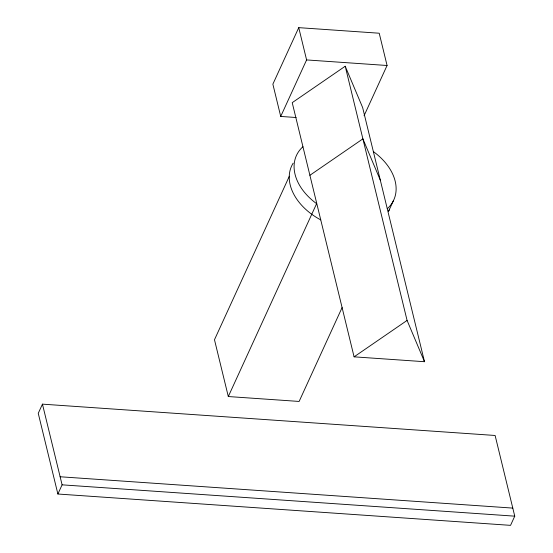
<?xml version="1.0" encoding="UTF-8"?>
<svg xmlns="http://www.w3.org/2000/svg" width="553" height="553" viewBox="0 0 553 553"><rect width="100%" height="100%" fill="white"/><g stroke="black" fill="none" stroke-linecap="round" stroke-linejoin="round"><path stroke-width="0.83" d="M42.45 404.146L38.247 413.326L57.885 494.016L510.55 525.35L514.753 516.163L495.115 435.474L42.45 404.146L62.095 484.836L57.885 494.016M364.074 115.736L387.072 65.496L379.22 33.221L298.744 27.65L272.871 84.167L280.724 116.441L296.132 117.513M280.724 116.441L306.597 59.924L298.744 27.65M289.337 176.241L214.481 339.736L228.306 396.542L299.125 401.443L342.1 307.572M228.306 396.542L316.606 203.67A53.503 36.961 24.6 0 1 302.781 146.87L302.954 146.759M393.356 200.808L388.51 211.405A53.503 36.961 24.6 0 0 389.485 209.2M345.217 66.242L292.219 102.664L354.086 356.837L424.497 361.71L362.637 107.538L345.217 66.242L407.084 320.422L424.497 361.71M309.894 175.287L362.892 138.865L380.312 180.16M354.086 356.837L407.084 320.422M387.252 208.688L387.425 208.578A53.503 36.961 24.6 0 0 373.6 151.771L373.365 151.633M306.597 59.924L387.072 65.496M60.125 476.762L512.79 508.096M62.095 484.836L514.753 516.163M320.754 219.894A53.503 36.961 24.6 0 1 293.18 163.128"/></g></svg>
